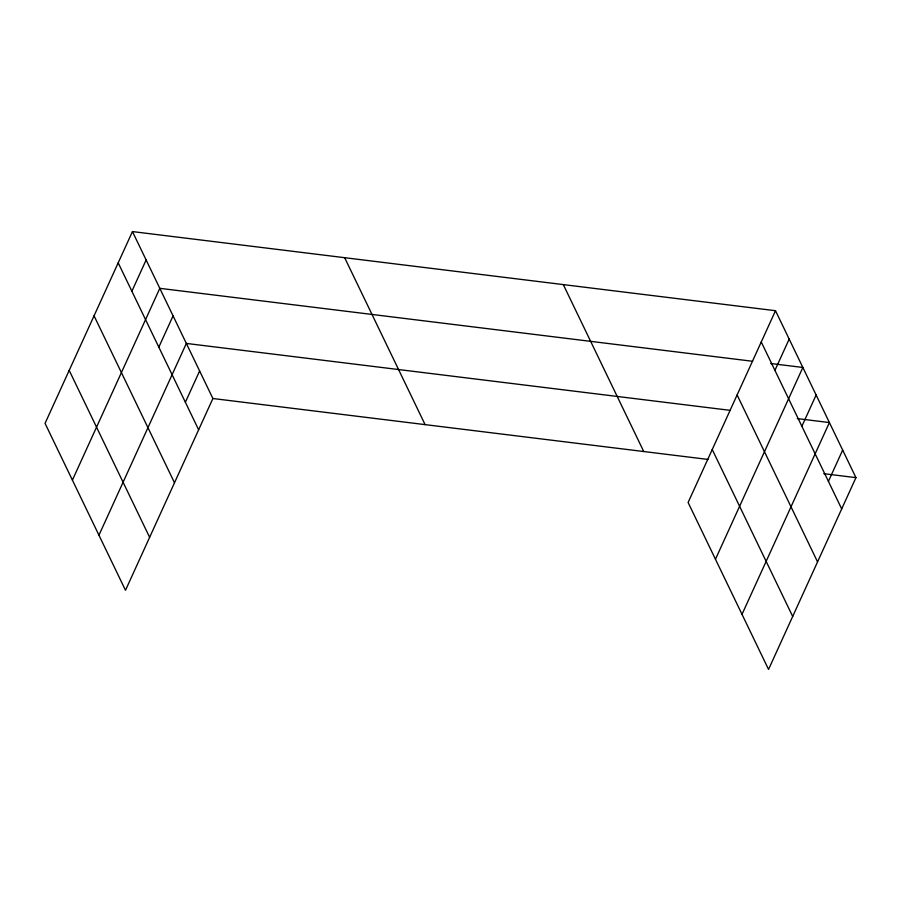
<?xml version="1.0" encoding="UTF-8"?>
<svg xmlns="http://www.w3.org/2000/svg" width="901" height="901" viewBox="0 0 901 901"><rect width="100%" height="100%" fill="white"/><g stroke="black" fill="none" stroke-linecap="round" stroke-linejoin="round"><path stroke-width="1.35" d="M132.447 231.58L45.05 423.357L125.498 590.29L212.895 398.512L132.447 231.58L775.502 310.71L855.95 477.643L768.553 669.42L688.105 502.488L775.502 310.71M131.873 291.237L146.131 259.961M72.407 480.12L159.804 288.331L752.594 361.278M158.824 347.155L173.071 315.879M98.952 535.205L186.349 343.427L730.283 410.36M185.369 402.24L199.617 370.964M774.928 370.367L789.186 339.08M715.462 559.251L802.859 367.462L770.749 363.508M801.879 426.286L816.126 395.01M742.007 614.336L829.404 422.558L797.295 418.605M828.424 481.371L842.672 450.095M212.895 398.512L707.961 459.431M823.841 473.689L855.95 477.643M761.255 341.986L841.692 508.919M737.108 394.953L817.556 561.886M712.24 449.52L792.689 616.453M563.294 284.592L643.742 451.525M344.655 257.686L425.103 424.63M118.2 262.855L198.637 429.788M94.053 315.823L174.501 482.756M69.186 370.39L149.634 537.323"/></g></svg>
